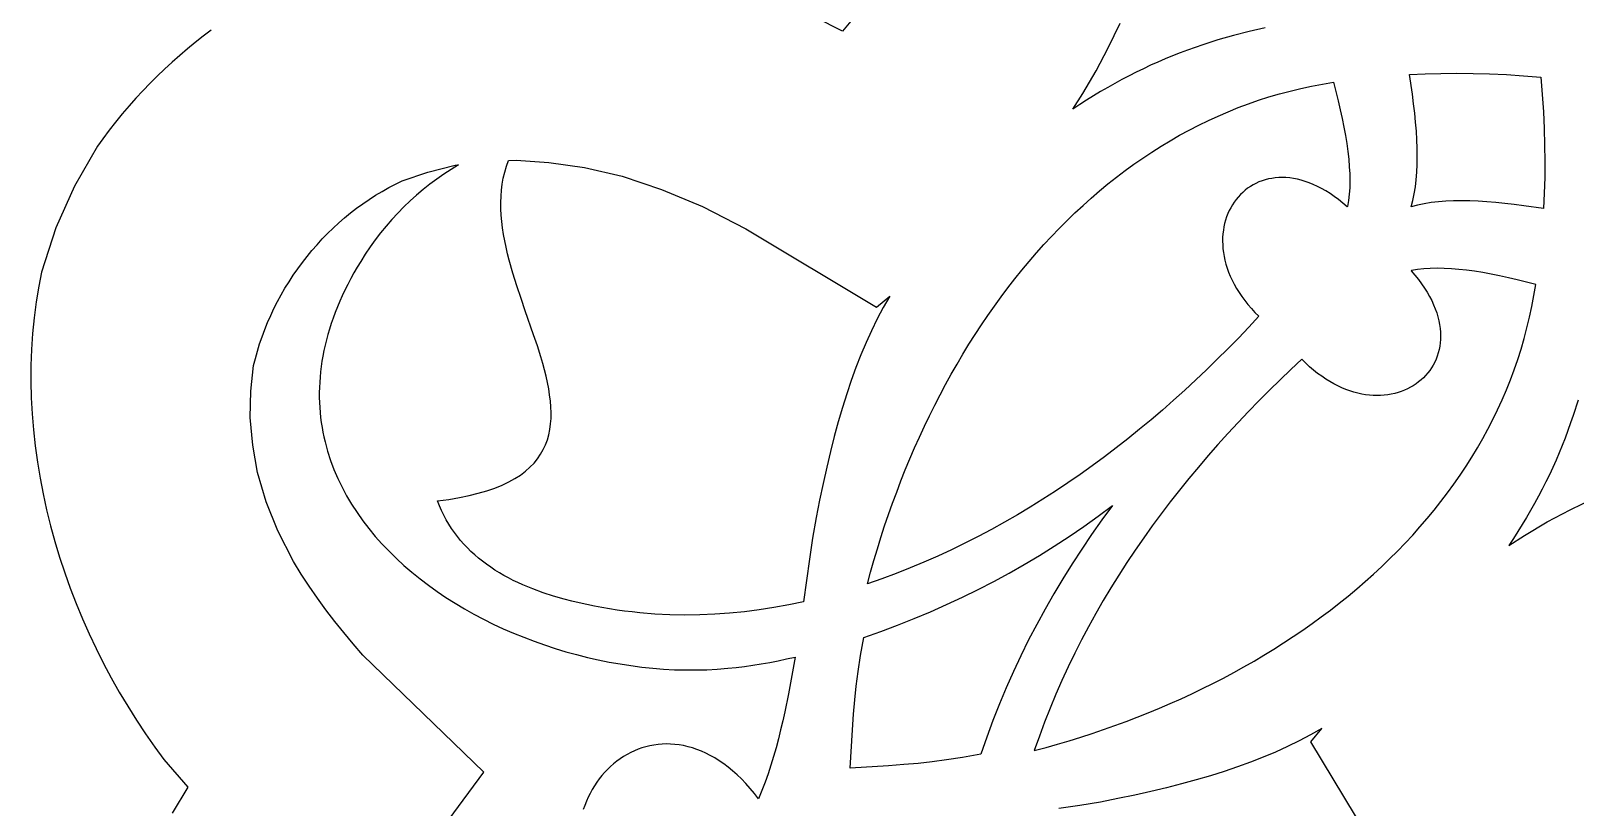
# Model space of a CAD drawing. Extents: x -61 to 56, y 12 to 129.
# Drawn here: x -60.09 to -34.18, y 25.97 to 38.99 of the extents above; entities that cross this region are included whole.
import ezdxf

# ---------------------------------------------------------------- set-up
doc = ezdxf.new("R2010")
doc.units = 0
doc.header["$MEASUREMENT"] = 0
doc.layers.add('LAYER_1', color=18, linetype='CONTINUOUS')

msp = doc.modelspace()

# ---------------------------------------------------------------- linework, layer by layer
at = {"layer": 'LAYER_1'}
for points in [[(-46.001, 39.564), (-46.475, 38.984), (-47.389, 39.449)], [(-57.067, 39), (-57.203, 38.899), (-57.336, 38.795), (-57.468, 38.688), (-57.597, 38.578), (-57.725, 38.465), (-57.85, 38.35), (-57.974, 38.232), (-58.095, 38.111), (-58.215, 37.987), (-58.332, 37.86), (-58.447, 37.73), (-58.56, 37.597), (-58.672, 37.461), (-58.78, 37.322), (-58.887, 37.181), (-58.976, 37.057), (-59.361, 36.383), (-59.676, 35.683), (-59.917, 34.944), (-59.963, 34.708), (-60.006, 34.444), (-60.04, 34.178), (-60.066, 33.911), (-60.083, 33.643), (-60.093, 33.374), (-60.094, 33.105), (-60.088, 32.835), (-60.074, 32.565), (-60.052, 32.295), (-60.022, 32.026), (-59.985, 31.756), (-59.941, 31.488), (-59.889, 31.22), (-59.831, 30.953), (-59.765, 30.687), (-59.692, 30.422), (-59.613, 30.159), (-59.526, 29.898), (-59.434, 29.639), (-59.334, 29.381), (-59.229, 29.127), (-59.117, 28.874), (-58.999, 28.625), (-58.876, 28.378), (-58.746, 28.135), (-58.611, 27.895), (-58.47, 27.658), (-58.324, 27.425), (-58.172, 27.196), (-58.016, 26.972), (-57.865, 26.767), (-57.459, 26.303), (-57.722, 25.864)], [(-39.379, 39.042), (-39.647, 38.981), (-39.912, 38.913), (-40.173, 38.838), (-40.43, 38.757), (-40.557, 38.713), (-40.683, 38.668), (-40.809, 38.621), (-40.934, 38.572), (-41.058, 38.521), (-41.181, 38.468), (-41.303, 38.413), (-41.425, 38.356), (-41.546, 38.298), (-41.666, 38.237), (-41.786, 38.174), (-41.905, 38.109), (-42.024, 38.042), (-42.142, 37.973), (-42.26, 37.902), (-42.377, 37.829), (-42.493, 37.753), (-42.61, 37.675), (-42.443, 37.94), (-42.217, 38.318), (-42.014, 38.706), (-41.815, 39.121)], [(-39.379, 39.042), (-39.647, 38.981), (-39.912, 38.913), (-40.173, 38.838), (-40.43, 38.757), (-40.557, 38.713), (-40.683, 38.668), (-40.809, 38.621), (-40.934, 38.572), (-41.058, 38.521), (-41.181, 38.468), (-41.303, 38.413), (-41.425, 38.356), (-41.546, 38.298), (-41.666, 38.237), (-41.786, 38.174), (-41.905, 38.109), (-42.024, 38.042), (-42.142, 37.973), (-42.26, 37.902), (-42.377, 37.829), (-42.493, 37.753), (-42.61, 37.675), (-42.443, 37.94), (-42.217, 38.318), (-42.014, 38.706), (-41.815, 39.121)], [(-53.943, 24.591), (-52.492, 26.551), (-54.522, 28.516), (-54.684, 28.704), (-54.842, 28.893), (-54.994, 29.083), (-55.142, 29.276), (-55.285, 29.472), (-55.424, 29.672), (-55.558, 29.877), (-55.689, 30.088), (-55.952, 30.603), (-56.148, 31.087), (-56.291, 31.58), (-56.37, 32.038), (-56.413, 32.504), (-56.406, 32.946), (-56.356, 33.373), (-56.327, 33.495), (-56.293, 33.617), (-56.256, 33.739), (-56.215, 33.859), (-56.17, 33.979), (-56.122, 34.098), (-56.07, 34.215), (-56.015, 34.332), (-55.957, 34.447), (-55.895, 34.56), (-55.83, 34.672), (-55.762, 34.782), (-55.691, 34.891), (-55.616, 34.997), (-55.539, 35.102), (-55.46, 35.205), (-55.377, 35.305), (-55.292, 35.403), (-55.204, 35.499), (-55.114, 35.592), (-55.021, 35.682), (-54.926, 35.77), (-54.829, 35.855), (-54.729, 35.937), (-54.628, 36.015), (-54.524, 36.091), (-54.418, 36.163), (-54.311, 36.232), (-54.201, 36.298), (-54.09, 36.36), (-53.977, 36.418), (-53.863, 36.472), (-53.434, 36.619), (-52.974, 36.735), (-52.916, 36.743), (-53.04, 36.667), (-53.162, 36.588), (-53.281, 36.505), (-53.398, 36.418), (-53.512, 36.328), (-53.623, 36.234), (-53.731, 36.137), (-53.836, 36.037), (-53.938, 35.933), (-54.037, 35.826), (-54.132, 35.716), (-54.225, 35.603), (-54.314, 35.487), (-54.399, 35.368), (-54.482, 35.246), (-54.56, 35.122), (-54.619, 35.025), (-54.674, 34.929), (-54.727, 34.833), (-54.777, 34.737), (-54.824, 34.642), (-54.869, 34.547), (-54.911, 34.453), (-54.95, 34.359), (-54.987, 34.265), (-55.022, 34.172), (-55.054, 34.08), (-55.083, 33.988), (-55.11, 33.896), (-55.135, 33.805), (-55.157, 33.715), (-55.177, 33.625), (-55.195, 33.535), (-55.21, 33.446), (-55.223, 33.357), (-55.234, 33.269), (-55.242, 33.182), (-55.248, 33.095), (-55.252, 33.009), (-55.254, 32.923), (-55.254, 32.838), (-55.251, 32.753), (-55.247, 32.669), (-55.24, 32.585), (-55.232, 32.502), (-55.221, 32.42), (-55.208, 32.338), (-55.194, 32.257), (-55.177, 32.177), (-55.158, 32.097), (-55.116, 31.939), (-55.066, 31.784), (-55.008, 31.631), (-54.944, 31.481), (-54.873, 31.333), (-54.796, 31.189), (-54.712, 31.047), (-54.621, 30.908), (-54.525, 30.772), (-54.423, 30.639), (-54.316, 30.509), (-54.203, 30.382), (-54.084, 30.259), (-53.961, 30.138), (-53.833, 30.021), (-53.701, 29.907), (-53.564, 29.796), (-53.423, 29.689), (-53.277, 29.585), (-53.129, 29.485), (-52.976, 29.388), (-52.82, 29.295), (-52.661, 29.206), (-52.499, 29.12), (-52.334, 29.038), (-52.166, 28.96), (-51.996, 28.886), (-51.824, 28.815), (-51.65, 28.749), (-51.474, 28.687), (-51.296, 28.628), (-51.117, 28.574), (-50.937, 28.524), (-50.756, 28.479), (-50.574, 28.437), (-50.391, 28.4), (-50.208, 28.368), (-50.025, 28.34), (-49.842, 28.316), (-49.658, 28.297), (-49.476, 28.282), (-49.294, 28.272), (-49.112, 28.267), (-48.932, 28.267), (-48.753, 28.271), (-48.575, 28.281), (-48.399, 28.295), (-48.259, 28.31), (-48.119, 28.327), (-47.979, 28.347), (-47.837, 28.37), (-47.696, 28.395), (-47.554, 28.422), (-47.412, 28.452), (-47.269, 28.483), (-47.322, 28.174), (-47.379, 27.867), (-47.442, 27.562), (-47.476, 27.411), (-47.512, 27.26), (-47.55, 27.111), (-47.59, 26.963), (-47.633, 26.816), (-47.677, 26.67), (-47.724, 26.526), (-47.774, 26.384), (-47.827, 26.243), (-47.882, 26.103), (-47.953, 26.195), (-48.025, 26.281), (-48.098, 26.362), (-48.171, 26.438), (-48.244, 26.509), (-48.319, 26.575), (-48.393, 26.636), (-48.468, 26.692), (-48.543, 26.744), (-48.618, 26.791), (-48.693, 26.833), (-48.768, 26.871), (-48.843, 26.905), (-48.917, 26.934), (-48.992, 26.959), (-49.066, 26.98), (-49.14, 26.997), (-49.213, 27.01), (-49.286, 27.019), (-49.358, 27.024), (-49.43, 27.025), (-49.5, 27.023), (-49.57, 27.017), (-49.639, 27.008), (-49.707, 26.995), (-49.774, 26.978), (-49.84, 26.959), (-49.904, 26.936), (-49.967, 26.91), (-50.029, 26.881), (-50.09, 26.849), (-50.149, 26.814), (-50.206, 26.777), (-50.262, 26.736), (-50.315, 26.693), (-50.367, 26.647), (-50.418, 26.599), (-50.466, 26.548), (-50.512, 26.495), (-50.556, 26.44), (-50.598, 26.382), (-50.638, 26.323), (-50.675, 26.261), (-50.71, 26.197), (-50.742, 26.131), (-50.772, 26.064), (-50.799, 25.995), (-50.824, 25.924)], [(-53.943, 24.591), (-52.492, 26.551), (-54.522, 28.516), (-54.684, 28.704), (-54.842, 28.893), (-54.994, 29.083), (-55.142, 29.276), (-55.285, 29.472), (-55.424, 29.672), (-55.558, 29.877), (-55.689, 30.088), (-55.952, 30.603), (-56.148, 31.087), (-56.291, 31.58), (-56.37, 32.038), (-56.413, 32.504), (-56.406, 32.946), (-56.356, 33.373), (-56.327, 33.495), (-56.293, 33.617), (-56.256, 33.739), (-56.215, 33.859), (-56.17, 33.979), (-56.122, 34.098), (-56.07, 34.215), (-56.015, 34.332), (-55.957, 34.447), (-55.895, 34.56), (-55.83, 34.672), (-55.762, 34.782), (-55.691, 34.891), (-55.616, 34.997), (-55.539, 35.102), (-55.46, 35.205), (-55.377, 35.305), (-55.292, 35.403), (-55.204, 35.499), (-55.114, 35.592), (-55.021, 35.682), (-54.926, 35.77), (-54.829, 35.855), (-54.729, 35.937), (-54.628, 36.015), (-54.524, 36.091), (-54.418, 36.163), (-54.311, 36.232), (-54.201, 36.298), (-54.09, 36.36), (-53.977, 36.418), (-53.863, 36.472), (-53.434, 36.619), (-52.974, 36.735), (-52.916, 36.743), (-53.04, 36.667), (-53.162, 36.588), (-53.281, 36.505), (-53.398, 36.418), (-53.512, 36.328), (-53.623, 36.234), (-53.731, 36.137), (-53.836, 36.037), (-53.938, 35.933), (-54.037, 35.826), (-54.132, 35.716), (-54.225, 35.603), (-54.314, 35.487), (-54.399, 35.368), (-54.482, 35.246), (-54.56, 35.122), (-54.619, 35.025), (-54.674, 34.929), (-54.727, 34.833), (-54.777, 34.737), (-54.824, 34.642), (-54.869, 34.547), (-54.911, 34.453), (-54.95, 34.359), (-54.987, 34.265), (-55.022, 34.172), (-55.054, 34.08), (-55.083, 33.988), (-55.11, 33.896), (-55.135, 33.805), (-55.157, 33.715), (-55.177, 33.625), (-55.195, 33.535), (-55.21, 33.446), (-55.223, 33.357), (-55.234, 33.269), (-55.242, 33.182), (-55.248, 33.095), (-55.252, 33.009), (-55.254, 32.923), (-55.254, 32.838), (-55.251, 32.753), (-55.247, 32.669), (-55.24, 32.585), (-55.232, 32.502), (-55.221, 32.42), (-55.208, 32.338), (-55.194, 32.257), (-55.177, 32.177), (-55.158, 32.097), (-55.116, 31.939), (-55.066, 31.784), (-55.008, 31.631), (-54.944, 31.481), (-54.873, 31.333), (-54.796, 31.189), (-54.712, 31.047), (-54.621, 30.908), (-54.525, 30.772), (-54.423, 30.639), (-54.316, 30.509), (-54.203, 30.382), (-54.084, 30.259), (-53.961, 30.138), (-53.833, 30.021), (-53.701, 29.907), (-53.564, 29.796), (-53.423, 29.689), (-53.277, 29.585), (-53.129, 29.485), (-52.976, 29.388), (-52.82, 29.295), (-52.661, 29.206), (-52.499, 29.12), (-52.334, 29.038), (-52.166, 28.96), (-51.996, 28.886), (-51.824, 28.815), (-51.65, 28.749), (-51.474, 28.687), (-51.296, 28.628), (-51.117, 28.574), (-50.937, 28.524), (-50.756, 28.479), (-50.574, 28.437), (-50.391, 28.4), (-50.208, 28.368), (-50.025, 28.34), (-49.842, 28.316), (-49.658, 28.297), (-49.476, 28.282), (-49.294, 28.272), (-49.112, 28.267), (-48.932, 28.267), (-48.753, 28.271), (-48.575, 28.281), (-48.399, 28.295), (-48.259, 28.31), (-48.119, 28.327), (-47.979, 28.347), (-47.837, 28.37), (-47.696, 28.395), (-47.554, 28.422), (-47.412, 28.452), (-47.269, 28.483), (-47.322, 28.174), (-47.379, 27.867), (-47.442, 27.562), (-47.476, 27.411), (-47.512, 27.26), (-47.55, 27.111), (-47.59, 26.963), (-47.633, 26.816), (-47.677, 26.67), (-47.724, 26.526), (-47.774, 26.384), (-47.827, 26.243), (-47.882, 26.103), (-47.953, 26.195), (-48.025, 26.281), (-48.098, 26.362), (-48.171, 26.438), (-48.244, 26.509), (-48.319, 26.575), (-48.393, 26.636), (-48.468, 26.692), (-48.543, 26.744), (-48.618, 26.791), (-48.693, 26.833), (-48.768, 26.871), (-48.843, 26.905), (-48.917, 26.934), (-48.992, 26.959), (-49.066, 26.98), (-49.14, 26.997), (-49.213, 27.01), (-49.286, 27.019), (-49.358, 27.024), (-49.43, 27.025), (-49.5, 27.023), (-49.57, 27.017), (-49.639, 27.008), (-49.707, 26.995), (-49.774, 26.978), (-49.84, 26.959), (-49.904, 26.936), (-49.967, 26.91), (-50.029, 26.881), (-50.09, 26.849), (-50.149, 26.814), (-50.206, 26.777), (-50.262, 26.736), (-50.315, 26.693), (-50.367, 26.647), (-50.418, 26.599), (-50.466, 26.548), (-50.512, 26.495), (-50.556, 26.44), (-50.598, 26.382), (-50.638, 26.323), (-50.675, 26.261), (-50.71, 26.197), (-50.742, 26.131), (-50.772, 26.064), (-50.799, 25.995), (-50.824, 25.924)], [(-34.13, 32.795), (-34.211, 32.538), (-34.255, 32.411), (-34.3, 32.285), (-34.347, 32.159), (-34.396, 32.035), (-34.447, 31.911), (-34.5, 31.787), (-34.555, 31.665), (-34.612, 31.543), (-34.671, 31.422), (-34.731, 31.302), (-34.794, 31.182), (-34.859, 31.063), (-34.926, 30.944), (-34.995, 30.826), (-35.066, 30.708), (-35.139, 30.591), (-35.215, 30.475), (-35.293, 30.358), (-35.028, 30.526), (-34.651, 30.751), (-34.261, 30.954), (-33.847, 31.154)], [(-34.13, 32.795), (-34.211, 32.538), (-34.255, 32.411), (-34.3, 32.285), (-34.347, 32.159), (-34.396, 32.035), (-34.447, 31.911), (-34.5, 31.787), (-34.555, 31.665), (-34.612, 31.543), (-34.671, 31.422), (-34.731, 31.302), (-34.794, 31.182), (-34.859, 31.063), (-34.926, 30.944), (-34.995, 30.826), (-35.066, 30.708), (-35.139, 30.591), (-35.215, 30.475), (-35.293, 30.358), (-35.028, 30.526), (-34.651, 30.751), (-34.261, 30.954), (-33.847, 31.154)], [(-37.297, 24.872), (-38.617, 27.064), (-38.428, 27.287), (-38.618, 27.179), (-38.811, 27.077), (-39.008, 26.981), (-39.209, 26.889), (-39.415, 26.802), (-39.627, 26.719), (-39.845, 26.64), (-40.068, 26.564), (-40.299, 26.492), (-40.537, 26.423), (-40.783, 26.356), (-41.036, 26.292), (-41.299, 26.23), (-41.571, 26.169), (-41.852, 26.11), (-42.143, 26.051), (-42.49, 25.993), (-42.842, 25.94)], [(-37.297, 24.872), (-38.617, 27.064), (-38.428, 27.287), (-38.618, 27.179), (-38.811, 27.077), (-39.008, 26.981), (-39.209, 26.889), (-39.415, 26.802), (-39.627, 26.719), (-39.845, 26.64), (-40.068, 26.564), (-40.299, 26.492), (-40.537, 26.423), (-40.783, 26.356), (-41.036, 26.292), (-41.299, 26.23), (-41.571, 26.169), (-41.852, 26.11), (-42.143, 26.051), (-42.49, 25.993), (-42.842, 25.94)]]:
    msp.add_lwpolyline(points, dxfattribs=at)
for points in [[(-46.054, 29.714), (-46.002, 29.909), (-45.946, 30.105), (-45.889, 30.299), (-45.829, 30.492), (-45.767, 30.684), (-45.702, 30.875), (-45.635, 31.065), (-45.565, 31.253), (-45.494, 31.44), (-45.42, 31.626), (-45.343, 31.811), (-45.264, 31.994), (-45.183, 32.176), (-45.1, 32.356), (-45.014, 32.534), (-44.926, 32.711), (-44.836, 32.886), (-44.744, 33.059), (-44.649, 33.23), (-44.552, 33.4), (-44.453, 33.567), (-44.352, 33.733), (-44.248, 33.896), (-44.143, 34.058), (-44.035, 34.217), (-43.925, 34.374), (-43.812, 34.528), (-43.698, 34.681), (-43.581, 34.831), (-43.463, 34.978), (-43.342, 35.123), (-43.219, 35.265), (-43.094, 35.405), (-42.967, 35.542), (-42.838, 35.677), (-42.706, 35.808), (-42.573, 35.937), (-42.438, 36.062), (-42.3, 36.185), (-42.161, 36.305), (-42.02, 36.422), (-41.876, 36.535), (-41.731, 36.646), (-41.583, 36.753), (-41.434, 36.857), (-41.282, 36.957), (-41.129, 37.054), (-40.974, 37.148), (-40.817, 37.238), (-40.658, 37.325), (-40.497, 37.407), (-40.334, 37.487), (-40.169, 37.562), (-40.002, 37.634), (-39.834, 37.702), (-39.663, 37.765), (-39.491, 37.825), (-39.317, 37.881), (-39.141, 37.933), (-38.963, 37.981), (-38.783, 38.024), (-38.602, 38.063), (-38.419, 38.098), (-38.234, 38.129), (-38.155, 37.819), (-38.12, 37.668), (-38.088, 37.521), (-38.06, 37.377), (-38.034, 37.237), (-38.012, 37.1), (-37.994, 36.967), (-37.98, 36.837), (-37.969, 36.711), (-37.963, 36.589), (-37.961, 36.471), (-37.963, 36.357), (-37.97, 36.248), (-37.982, 36.142), (-37.998, 36.041), (-38.005, 36.039), (-38.078, 36.101), (-38.15, 36.159), (-38.222, 36.212), (-38.293, 36.261), (-38.364, 36.305), (-38.435, 36.346), (-38.504, 36.381), (-38.573, 36.413), (-38.642, 36.441), (-38.709, 36.465), (-38.776, 36.485), (-38.841, 36.501), (-38.906, 36.514), (-38.97, 36.523), (-39.032, 36.528), (-39.094, 36.53), (-39.154, 36.529), (-39.213, 36.524), (-39.27, 36.516), (-39.326, 36.506), (-39.381, 36.492), (-39.434, 36.475), (-39.486, 36.455), (-39.536, 36.432), (-39.584, 36.407), (-39.63, 36.379), (-39.675, 36.349), (-39.718, 36.316), (-39.758, 36.281), (-39.797, 36.243), (-39.834, 36.203), (-39.868, 36.162), (-39.901, 36.118), (-39.931, 36.072), (-39.959, 36.024), (-39.984, 35.975), (-40.007, 35.924), (-40.028, 35.871), (-40.045, 35.816), (-40.061, 35.761), (-40.073, 35.703), (-40.083, 35.645), (-40.09, 35.585), (-40.095, 35.525), (-40.096, 35.463), (-40.094, 35.4), (-40.09, 35.336), (-40.082, 35.272), (-40.071, 35.207), (-40.057, 35.141), (-40.039, 35.075), (-40.018, 35.008), (-39.994, 34.941), (-39.967, 34.873), (-39.935, 34.806), (-39.901, 34.738), (-39.862, 34.67), (-39.82, 34.602), (-39.774, 34.535), (-39.725, 34.467), (-39.671, 34.4), (-39.613, 34.333), (-39.552, 34.267), (-39.486, 34.201), (-39.658, 34.018), (-39.831, 33.837), (-40.007, 33.658), (-40.185, 33.48), (-40.365, 33.305), (-40.547, 33.133), (-40.731, 32.962), (-40.917, 32.794), (-41.106, 32.629), (-41.296, 32.466), (-41.489, 32.306), (-41.684, 32.148), (-41.881, 31.994), (-42.08, 31.842), (-42.282, 31.693), (-42.486, 31.548), (-42.692, 31.406), (-42.9, 31.267), (-43.11, 31.131), (-43.323, 30.999), (-43.538, 30.87), (-43.755, 30.745), (-43.975, 30.624), (-44.197, 30.506), (-44.421, 30.393), (-44.647, 30.283), (-44.876, 30.177), (-45.107, 30.076), (-45.34, 29.979), (-45.576, 29.886), (-45.814, 29.797)], [(-46.054, 29.714), (-46.002, 29.909), (-45.946, 30.105), (-45.889, 30.299), (-45.829, 30.492), (-45.767, 30.684), (-45.702, 30.875), (-45.635, 31.065), (-45.565, 31.253), (-45.494, 31.44), (-45.42, 31.626), (-45.343, 31.811), (-45.264, 31.994), (-45.183, 32.176), (-45.1, 32.356), (-45.014, 32.534), (-44.926, 32.711), (-44.836, 32.886), (-44.744, 33.059), (-44.649, 33.23), (-44.552, 33.4), (-44.453, 33.567), (-44.352, 33.733), (-44.248, 33.896), (-44.143, 34.058), (-44.035, 34.217), (-43.925, 34.374), (-43.812, 34.528), (-43.698, 34.681), (-43.581, 34.831), (-43.463, 34.978), (-43.342, 35.123), (-43.219, 35.265), (-43.094, 35.405), (-42.967, 35.542), (-42.838, 35.677), (-42.706, 35.808), (-42.573, 35.937), (-42.438, 36.062), (-42.3, 36.185), (-42.161, 36.305), (-42.02, 36.422), (-41.876, 36.535), (-41.731, 36.646), (-41.583, 36.753), (-41.434, 36.857), (-41.282, 36.957), (-41.129, 37.054), (-40.974, 37.148), (-40.817, 37.238), (-40.658, 37.325), (-40.497, 37.407), (-40.334, 37.487), (-40.169, 37.562), (-40.002, 37.634), (-39.834, 37.702), (-39.663, 37.765), (-39.491, 37.825), (-39.317, 37.881), (-39.141, 37.933), (-38.963, 37.981), (-38.783, 38.024), (-38.602, 38.063), (-38.419, 38.098), (-38.234, 38.129), (-38.155, 37.819), (-38.12, 37.668), (-38.088, 37.521), (-38.06, 37.377), (-38.034, 37.237), (-38.012, 37.1), (-37.994, 36.967), (-37.98, 36.837), (-37.969, 36.711), (-37.963, 36.589), (-37.961, 36.471), (-37.963, 36.357), (-37.97, 36.248), (-37.982, 36.142), (-37.998, 36.041), (-38.005, 36.039), (-38.078, 36.101), (-38.15, 36.159), (-38.222, 36.212), (-38.293, 36.261), (-38.364, 36.305), (-38.435, 36.346), (-38.504, 36.381), (-38.573, 36.413), (-38.642, 36.441), (-38.709, 36.465), (-38.776, 36.485), (-38.841, 36.501), (-38.906, 36.514), (-38.97, 36.523), (-39.032, 36.528), (-39.094, 36.53), (-39.154, 36.529), (-39.213, 36.524), (-39.27, 36.516), (-39.326, 36.506), (-39.381, 36.492), (-39.434, 36.475), (-39.486, 36.455), (-39.536, 36.432), (-39.584, 36.407), (-39.63, 36.379), (-39.675, 36.349), (-39.718, 36.316), (-39.758, 36.281), (-39.797, 36.243), (-39.834, 36.203), (-39.868, 36.162), (-39.901, 36.118), (-39.931, 36.072), (-39.959, 36.024), (-39.984, 35.975), (-40.007, 35.924), (-40.028, 35.871), (-40.045, 35.816), (-40.061, 35.761), (-40.073, 35.703), (-40.083, 35.645), (-40.09, 35.585), (-40.095, 35.525), (-40.096, 35.463), (-40.094, 35.4), (-40.09, 35.336), (-40.082, 35.272), (-40.071, 35.207), (-40.057, 35.141), (-40.039, 35.075), (-40.018, 35.008), (-39.994, 34.941), (-39.967, 34.873), (-39.935, 34.806), (-39.901, 34.738), (-39.862, 34.67), (-39.82, 34.602), (-39.774, 34.535), (-39.725, 34.467), (-39.671, 34.4), (-39.613, 34.333), (-39.552, 34.267), (-39.486, 34.201), (-39.658, 34.018), (-39.831, 33.837), (-40.007, 33.658), (-40.185, 33.48), (-40.365, 33.305), (-40.547, 33.133), (-40.731, 32.962), (-40.917, 32.794), (-41.106, 32.629), (-41.296, 32.466), (-41.489, 32.306), (-41.684, 32.148), (-41.881, 31.994), (-42.08, 31.842), (-42.282, 31.693), (-42.486, 31.548), (-42.692, 31.406), (-42.9, 31.267), (-43.11, 31.131), (-43.323, 30.999), (-43.538, 30.87), (-43.755, 30.745), (-43.975, 30.624), (-44.197, 30.506), (-44.421, 30.393), (-44.647, 30.283), (-44.876, 30.177), (-45.107, 30.076), (-45.34, 29.979), (-45.576, 29.886), (-45.814, 29.797)], [(-36.932, 36.036), (-36.932, 36.036), (-36.903, 36.143), (-36.879, 36.255), (-36.86, 36.372), (-36.846, 36.493), (-36.835, 36.618), (-36.83, 36.748), (-36.828, 36.882), (-36.83, 37.02), (-36.835, 37.162), (-36.844, 37.307), (-36.856, 37.457), (-36.872, 37.61), (-36.89, 37.767), (-36.911, 37.928), (-36.96, 38.258), (-36.699, 38.27), (-36.435, 38.278), (-36.166, 38.28), (-35.893, 38.277), (-35.616, 38.269), (-35.334, 38.256), (-35.047, 38.237), (-34.756, 38.212), (-34.731, 37.921), (-34.712, 37.634), (-34.699, 37.353), (-34.691, 37.075), (-34.688, 36.802), (-34.69, 36.533), (-34.698, 36.269), (-34.71, 36.008), (-35.041, 36.057), (-35.201, 36.078), (-35.358, 36.096), (-35.511, 36.112), (-35.661, 36.124), (-35.806, 36.133), (-35.948, 36.139), (-36.086, 36.141), (-36.22, 36.139), (-36.35, 36.133), (-36.475, 36.122), (-36.596, 36.108), (-36.713, 36.089), (-36.825, 36.065), (-36.932, 36.036)], [(-36.932, 36.036), (-36.932, 36.036), (-36.903, 36.143), (-36.879, 36.255), (-36.86, 36.372), (-36.846, 36.493), (-36.835, 36.618), (-36.83, 36.748), (-36.828, 36.882), (-36.83, 37.02), (-36.835, 37.162), (-36.844, 37.307), (-36.856, 37.457), (-36.872, 37.61), (-36.89, 37.767), (-36.911, 37.928), (-36.96, 38.258), (-36.699, 38.27), (-36.435, 38.278), (-36.166, 38.28), (-35.893, 38.277), (-35.616, 38.269), (-35.334, 38.256), (-35.047, 38.237), (-34.756, 38.212), (-34.731, 37.921), (-34.712, 37.634), (-34.699, 37.353), (-34.691, 37.075), (-34.688, 36.802), (-34.69, 36.533), (-34.698, 36.269), (-34.71, 36.008), (-35.041, 36.057), (-35.201, 36.078), (-35.358, 36.096), (-35.511, 36.112), (-35.661, 36.124), (-35.806, 36.133), (-35.948, 36.139), (-36.086, 36.141), (-36.22, 36.139), (-36.35, 36.133), (-36.475, 36.122), (-36.596, 36.108), (-36.713, 36.089), (-36.825, 36.065), (-36.932, 36.036)], [(-51.144, 29.455), (-51.324, 29.506), (-51.5, 29.563), (-51.672, 29.626), (-51.839, 29.695), (-51.921, 29.732), (-52.001, 29.771), (-52.08, 29.812), (-52.157, 29.854), (-52.232, 29.898), (-52.306, 29.944), (-52.378, 29.991), (-52.448, 30.041), (-52.517, 30.092), (-52.583, 30.145), (-52.647, 30.2), (-52.71, 30.257), (-52.77, 30.316), (-52.828, 30.377), (-52.883, 30.44), (-52.937, 30.505), (-52.987, 30.573), (-53.036, 30.642), (-53.081, 30.713), (-53.124, 30.787), (-53.165, 30.863), (-53.202, 30.941), (-53.237, 31.021), (-53.268, 31.104), (-53.08, 31.129), (-52.904, 31.159), (-52.739, 31.193), (-52.586, 31.232), (-52.443, 31.274), (-52.31, 31.319), (-52.188, 31.369), (-52.076, 31.422), (-51.973, 31.478), (-51.879, 31.538), (-51.795, 31.602), (-51.719, 31.668), (-51.651, 31.738), (-51.591, 31.81), (-51.54, 31.886), (-51.495, 31.964), (-51.458, 32.045), (-51.427, 32.129), (-51.403, 32.215), (-51.385, 32.304), (-51.373, 32.395), (-51.366, 32.488), (-51.365, 32.583), (-51.368, 32.68), (-51.376, 32.78), (-51.389, 32.881), (-51.405, 32.984), (-51.425, 33.088), (-51.449, 33.194), (-51.475, 33.302), (-51.505, 33.41), (-51.536, 33.52), (-51.593, 33.703), (-51.657, 33.893), (-51.797, 34.293), (-51.869, 34.5), (-51.939, 34.712), (-52.006, 34.926), (-52.066, 35.143), (-52.094, 35.251), (-52.119, 35.36), (-52.141, 35.468), (-52.161, 35.576), (-52.178, 35.684), (-52.191, 35.792), (-52.2, 35.899), (-52.206, 36.005), (-52.208, 36.11), (-52.205, 36.215), (-52.197, 36.318), (-52.184, 36.42), (-52.167, 36.521), (-52.143, 36.621), (-52.114, 36.718), (-52.079, 36.814), (-51.952, 36.819), (-51.404, 36.784), (-50.806, 36.698), (-50.174, 36.552), (-49.511, 36.33), (-48.822, 36.046), (-48.096, 35.671), (-45.904, 34.352), (-45.681, 34.54), (-45.789, 34.35), (-45.891, 34.157), (-45.987, 33.96), (-46.079, 33.759), (-46.166, 33.553), (-46.249, 33.341), (-46.328, 33.123), (-46.404, 32.9), (-46.476, 32.669), (-46.545, 32.431), (-46.612, 32.185), (-46.676, 31.932), (-46.738, 31.669), (-46.799, 31.397), (-46.859, 31.116), (-46.917, 30.825), (-46.975, 30.478), (-47.029, 30.126), (-47.131, 29.411), (-47.377, 29.359), (-47.624, 29.314), (-47.872, 29.275), (-48.12, 29.244), (-48.369, 29.219), (-48.619, 29.201), (-48.87, 29.191), (-49.121, 29.188), (-49.373, 29.193), (-49.625, 29.206), (-49.878, 29.227), (-50.004, 29.24), (-50.131, 29.255), (-50.257, 29.273), (-50.384, 29.292), (-50.511, 29.314), (-50.637, 29.338), (-50.764, 29.364), (-50.891, 29.392), (-51.018, 29.422)], [(-51.144, 29.455), (-51.324, 29.506), (-51.5, 29.563), (-51.672, 29.626), (-51.839, 29.695), (-51.921, 29.732), (-52.001, 29.771), (-52.08, 29.812), (-52.157, 29.854), (-52.232, 29.898), (-52.306, 29.944), (-52.378, 29.991), (-52.448, 30.041), (-52.517, 30.092), (-52.583, 30.145), (-52.647, 30.2), (-52.71, 30.257), (-52.77, 30.316), (-52.828, 30.377), (-52.883, 30.44), (-52.937, 30.505), (-52.987, 30.573), (-53.036, 30.642), (-53.081, 30.713), (-53.124, 30.787), (-53.165, 30.863), (-53.202, 30.941), (-53.237, 31.021), (-53.268, 31.104), (-53.08, 31.129), (-52.904, 31.159), (-52.739, 31.193), (-52.586, 31.232), (-52.443, 31.274), (-52.31, 31.319), (-52.188, 31.369), (-52.076, 31.422), (-51.973, 31.478), (-51.879, 31.538), (-51.795, 31.602), (-51.719, 31.668), (-51.651, 31.738), (-51.591, 31.81), (-51.54, 31.886), (-51.495, 31.964), (-51.458, 32.045), (-51.427, 32.129), (-51.403, 32.215), (-51.385, 32.304), (-51.373, 32.395), (-51.366, 32.488), (-51.365, 32.583), (-51.368, 32.68), (-51.376, 32.78), (-51.389, 32.881), (-51.405, 32.984), (-51.425, 33.088), (-51.449, 33.194), (-51.475, 33.302), (-51.505, 33.41), (-51.536, 33.52), (-51.593, 33.703), (-51.657, 33.893), (-51.797, 34.293), (-51.869, 34.5), (-51.939, 34.712), (-52.006, 34.926), (-52.066, 35.143), (-52.094, 35.251), (-52.119, 35.36), (-52.141, 35.468), (-52.161, 35.576), (-52.178, 35.684), (-52.191, 35.792), (-52.2, 35.899), (-52.206, 36.005), (-52.208, 36.11), (-52.205, 36.215), (-52.197, 36.318), (-52.184, 36.42), (-52.167, 36.521), (-52.143, 36.621), (-52.114, 36.718), (-52.079, 36.814), (-51.952, 36.819), (-51.404, 36.784), (-50.806, 36.698), (-50.174, 36.552), (-49.511, 36.33), (-48.822, 36.046), (-48.096, 35.671), (-45.904, 34.352), (-45.681, 34.54), (-45.789, 34.35), (-45.891, 34.157), (-45.987, 33.96), (-46.079, 33.759), (-46.166, 33.553), (-46.249, 33.341), (-46.328, 33.123), (-46.404, 32.9), (-46.476, 32.669), (-46.545, 32.431), (-46.612, 32.185), (-46.676, 31.932), (-46.738, 31.669), (-46.799, 31.397), (-46.859, 31.116), (-46.917, 30.825), (-46.975, 30.478), (-47.029, 30.126), (-47.131, 29.411), (-47.377, 29.359), (-47.624, 29.314), (-47.872, 29.275), (-48.12, 29.244), (-48.369, 29.219), (-48.619, 29.201), (-48.87, 29.191), (-49.121, 29.188), (-49.373, 29.193), (-49.625, 29.206), (-49.878, 29.227), (-50.004, 29.24), (-50.131, 29.255), (-50.257, 29.273), (-50.384, 29.292), (-50.511, 29.314), (-50.637, 29.338), (-50.764, 29.364), (-50.891, 29.392), (-51.018, 29.422)], [(-43.255, 26.914), (-43.059, 26.967), (-42.864, 27.022), (-42.669, 27.079), (-42.476, 27.139), (-42.284, 27.202), (-42.093, 27.266), (-41.904, 27.333), (-41.715, 27.403), (-41.528, 27.474), (-41.342, 27.549), (-41.157, 27.625), (-40.974, 27.704), (-40.793, 27.785), (-40.613, 27.868), (-40.434, 27.954), (-40.257, 28.042), (-40.082, 28.132), (-39.909, 28.224), (-39.738, 28.319), (-39.568, 28.416), (-39.401, 28.515), (-39.235, 28.616), (-39.072, 28.72), (-38.91, 28.826), (-38.751, 28.933), (-38.594, 29.044), (-38.44, 29.156), (-38.287, 29.27), (-38.137, 29.387), (-37.99, 29.505), (-37.845, 29.626), (-37.703, 29.749), (-37.563, 29.874), (-37.426, 30.001), (-37.292, 30.13), (-37.16, 30.262), (-37.031, 30.395), (-36.906, 30.53), (-36.783, 30.668), (-36.663, 30.807), (-36.546, 30.949), (-36.433, 31.092), (-36.322, 31.237), (-36.215, 31.385), (-36.111, 31.534), (-36.011, 31.686), (-35.914, 31.839), (-35.82, 31.994), (-35.73, 32.151), (-35.644, 32.31), (-35.561, 32.472), (-35.482, 32.634), (-35.406, 32.799), (-35.334, 32.966), (-35.267, 33.135), (-35.203, 33.305), (-35.143, 33.477), (-35.087, 33.651), (-35.035, 33.827), (-34.988, 34.005), (-34.944, 34.185), (-34.905, 34.366), (-34.87, 34.549), (-34.839, 34.734), (-35.15, 34.813), (-35.3, 34.848), (-35.447, 34.88), (-35.591, 34.908), (-35.731, 34.934), (-35.868, 34.956), (-36.001, 34.974), (-36.131, 34.989), (-36.257, 34.999), (-36.379, 35.005), (-36.497, 35.007), (-36.611, 35.005), (-36.721, 34.998), (-36.826, 34.986), (-36.927, 34.97), (-36.929, 34.963), (-36.867, 34.89), (-36.809, 34.818), (-36.756, 34.746), (-36.707, 34.675), (-36.663, 34.604), (-36.623, 34.534), (-36.587, 34.464), (-36.555, 34.395), (-36.527, 34.327), (-36.503, 34.259), (-36.483, 34.192), (-36.467, 34.127), (-36.454, 34.062), (-36.445, 33.998), (-36.44, 33.936), (-36.438, 33.874), (-36.439, 33.814), (-36.444, 33.755), (-36.452, 33.698), (-36.463, 33.642), (-36.477, 33.587), (-36.493, 33.534), (-36.513, 33.482), (-36.536, 33.432), (-36.561, 33.384), (-36.589, 33.338), (-36.619, 33.293), (-36.652, 33.25), (-36.688, 33.21), (-36.725, 33.171), (-36.765, 33.134), (-36.807, 33.1), (-36.85, 33.067), (-36.896, 33.037), (-36.944, 33.01), (-36.993, 32.984), (-37.045, 32.961), (-37.097, 32.941), (-37.152, 32.923), (-37.207, 32.907), (-37.265, 32.895), (-37.323, 32.885), (-37.383, 32.878), (-37.444, 32.874), (-37.505, 32.872), (-37.568, 32.874), (-37.632, 32.879), (-37.696, 32.886), (-37.761, 32.897), (-37.827, 32.911), (-37.893, 32.929), (-37.96, 32.95), (-38.027, 32.974), (-38.095, 33.002), (-38.162, 33.033), (-38.23, 33.068), (-38.298, 33.106), (-38.366, 33.148), (-38.433, 33.194), (-38.501, 33.244), (-38.568, 33.297), (-38.635, 33.355), (-38.701, 33.416), (-38.767, 33.482), (-38.95, 33.31), (-39.131, 33.137), (-39.311, 32.961), (-39.488, 32.783), (-39.663, 32.603), (-39.835, 32.421), (-40.006, 32.237), (-40.174, 32.051), (-40.339, 31.863), (-40.502, 31.672), (-40.662, 31.479), (-40.82, 31.284), (-40.974, 31.087), (-41.126, 30.888), (-41.275, 30.686), (-41.42, 30.482), (-41.562, 30.276), (-41.702, 30.068), (-41.837, 29.858), (-41.969, 29.645), (-42.098, 29.43), (-42.223, 29.213), (-42.344, 28.993), (-42.462, 28.772), (-42.576, 28.547), (-42.685, 28.321), (-42.791, 28.092), (-42.892, 27.861), (-42.989, 27.628), (-43.082, 27.392), (-43.171, 27.154)], [(-43.255, 26.914), (-43.059, 26.967), (-42.864, 27.022), (-42.669, 27.079), (-42.476, 27.139), (-42.284, 27.202), (-42.093, 27.266), (-41.904, 27.333), (-41.715, 27.403), (-41.528, 27.474), (-41.342, 27.549), (-41.157, 27.625), (-40.974, 27.704), (-40.793, 27.785), (-40.613, 27.868), (-40.434, 27.954), (-40.257, 28.042), (-40.082, 28.132), (-39.909, 28.224), (-39.738, 28.319), (-39.568, 28.416), (-39.401, 28.515), (-39.235, 28.616), (-39.072, 28.72), (-38.91, 28.826), (-38.751, 28.933), (-38.594, 29.044), (-38.44, 29.156), (-38.287, 29.27), (-38.137, 29.387), (-37.99, 29.505), (-37.845, 29.626), (-37.703, 29.749), (-37.563, 29.874), (-37.426, 30.001), (-37.292, 30.13), (-37.16, 30.262), (-37.031, 30.395), (-36.906, 30.53), (-36.783, 30.668), (-36.663, 30.807), (-36.546, 30.949), (-36.433, 31.092), (-36.322, 31.237), (-36.215, 31.385), (-36.111, 31.534), (-36.011, 31.686), (-35.914, 31.839), (-35.82, 31.994), (-35.73, 32.151), (-35.644, 32.31), (-35.561, 32.472), (-35.482, 32.634), (-35.406, 32.799), (-35.334, 32.966), (-35.267, 33.135), (-35.203, 33.305), (-35.143, 33.477), (-35.087, 33.651), (-35.035, 33.827), (-34.988, 34.005), (-34.944, 34.185), (-34.905, 34.366), (-34.87, 34.549), (-34.839, 34.734), (-35.15, 34.813), (-35.3, 34.848), (-35.447, 34.88), (-35.591, 34.908), (-35.731, 34.934), (-35.868, 34.956), (-36.001, 34.974), (-36.131, 34.989), (-36.257, 34.999), (-36.379, 35.005), (-36.497, 35.007), (-36.611, 35.005), (-36.721, 34.998), (-36.826, 34.986), (-36.927, 34.97), (-36.929, 34.963), (-36.867, 34.89), (-36.809, 34.818), (-36.756, 34.746), (-36.707, 34.675), (-36.663, 34.604), (-36.623, 34.534), (-36.587, 34.464), (-36.555, 34.395), (-36.527, 34.327), (-36.503, 34.259), (-36.483, 34.192), (-36.467, 34.127), (-36.454, 34.062), (-36.445, 33.998), (-36.44, 33.936), (-36.438, 33.874), (-36.439, 33.814), (-36.444, 33.755), (-36.452, 33.698), (-36.463, 33.642), (-36.477, 33.587), (-36.493, 33.534), (-36.513, 33.482), (-36.536, 33.432), (-36.561, 33.384), (-36.589, 33.338), (-36.619, 33.293), (-36.652, 33.25), (-36.688, 33.21), (-36.725, 33.171), (-36.765, 33.134), (-36.807, 33.1), (-36.85, 33.067), (-36.896, 33.037), (-36.944, 33.01), (-36.993, 32.984), (-37.045, 32.961), (-37.097, 32.941), (-37.152, 32.923), (-37.207, 32.907), (-37.265, 32.895), (-37.323, 32.885), (-37.383, 32.878), (-37.444, 32.874), (-37.505, 32.872), (-37.568, 32.874), (-37.632, 32.879), (-37.696, 32.886), (-37.761, 32.897), (-37.827, 32.911), (-37.893, 32.929), (-37.96, 32.95), (-38.027, 32.974), (-38.095, 33.002), (-38.162, 33.033), (-38.23, 33.068), (-38.298, 33.106), (-38.366, 33.148), (-38.433, 33.194), (-38.501, 33.244), (-38.568, 33.297), (-38.635, 33.355), (-38.701, 33.416), (-38.767, 33.482), (-38.95, 33.31), (-39.131, 33.137), (-39.311, 32.961), (-39.488, 32.783), (-39.663, 32.603), (-39.835, 32.421), (-40.006, 32.237), (-40.174, 32.051), (-40.339, 31.863), (-40.502, 31.672), (-40.662, 31.479), (-40.82, 31.284), (-40.974, 31.087), (-41.126, 30.888), (-41.275, 30.686), (-41.42, 30.482), (-41.562, 30.276), (-41.702, 30.068), (-41.837, 29.858), (-41.969, 29.645), (-42.098, 29.43), (-42.223, 29.213), (-42.344, 28.993), (-42.462, 28.772), (-42.576, 28.547), (-42.685, 28.321), (-42.791, 28.092), (-42.892, 27.861), (-42.989, 27.628), (-43.082, 27.392), (-43.171, 27.154)], [(-46.348, 26.62), (-46.348, 26.62), (-46.307, 27.263), (-46.289, 27.524), (-46.268, 27.764), (-46.243, 27.998), (-46.212, 28.241), (-46.17, 28.508), (-46.117, 28.814), (-46.115, 28.814), (-45.83, 28.914), (-45.549, 29.019), (-45.272, 29.128), (-44.998, 29.243), (-44.728, 29.363), (-44.461, 29.487), (-44.197, 29.617), (-43.936, 29.753), (-43.678, 29.893), (-43.423, 30.039), (-43.171, 30.19), (-42.921, 30.346), (-42.673, 30.508), (-42.427, 30.676), (-42.183, 30.848), (-41.942, 31.027), (-41.942, 31.026), (-41.941, 31.027), (-42.12, 30.785), (-42.293, 30.541), (-42.46, 30.295), (-42.622, 30.048), (-42.778, 29.797), (-42.929, 29.545), (-43.075, 29.29), (-43.215, 29.032), (-43.351, 28.771), (-43.481, 28.507), (-43.605, 28.24), (-43.725, 27.97), (-43.84, 27.697), (-43.95, 27.419), (-44.054, 27.138), (-44.154, 26.853), (-44.154, 26.852), (-44.46, 26.798), (-44.727, 26.757), (-44.97, 26.725), (-45.205, 26.7), (-45.445, 26.68), (-45.705, 26.661), (-46.348, 26.62)], [(-46.348, 26.62), (-46.348, 26.62), (-46.307, 27.263), (-46.289, 27.524), (-46.268, 27.764), (-46.243, 27.998), (-46.212, 28.241), (-46.17, 28.508), (-46.117, 28.814), (-46.115, 28.814), (-45.83, 28.914), (-45.549, 29.019), (-45.272, 29.128), (-44.998, 29.243), (-44.728, 29.363), (-44.461, 29.487), (-44.197, 29.617), (-43.936, 29.753), (-43.678, 29.893), (-43.423, 30.039), (-43.171, 30.19), (-42.921, 30.346), (-42.673, 30.508), (-42.427, 30.676), (-42.183, 30.848), (-41.942, 31.027), (-41.942, 31.026), (-41.941, 31.027), (-42.12, 30.785), (-42.293, 30.541), (-42.46, 30.295), (-42.622, 30.048), (-42.778, 29.797), (-42.929, 29.545), (-43.075, 29.29), (-43.215, 29.032), (-43.351, 28.771), (-43.481, 28.507), (-43.605, 28.24), (-43.725, 27.97), (-43.84, 27.697), (-43.95, 27.419), (-44.054, 27.138), (-44.154, 26.853), (-44.154, 26.852), (-44.46, 26.798), (-44.727, 26.757), (-44.97, 26.725), (-45.205, 26.7), (-45.445, 26.68), (-45.705, 26.661), (-46.348, 26.62)]]:
    msp.add_lwpolyline(points, close=True, dxfattribs=at)

doc.saveas('drawing.dxf')
